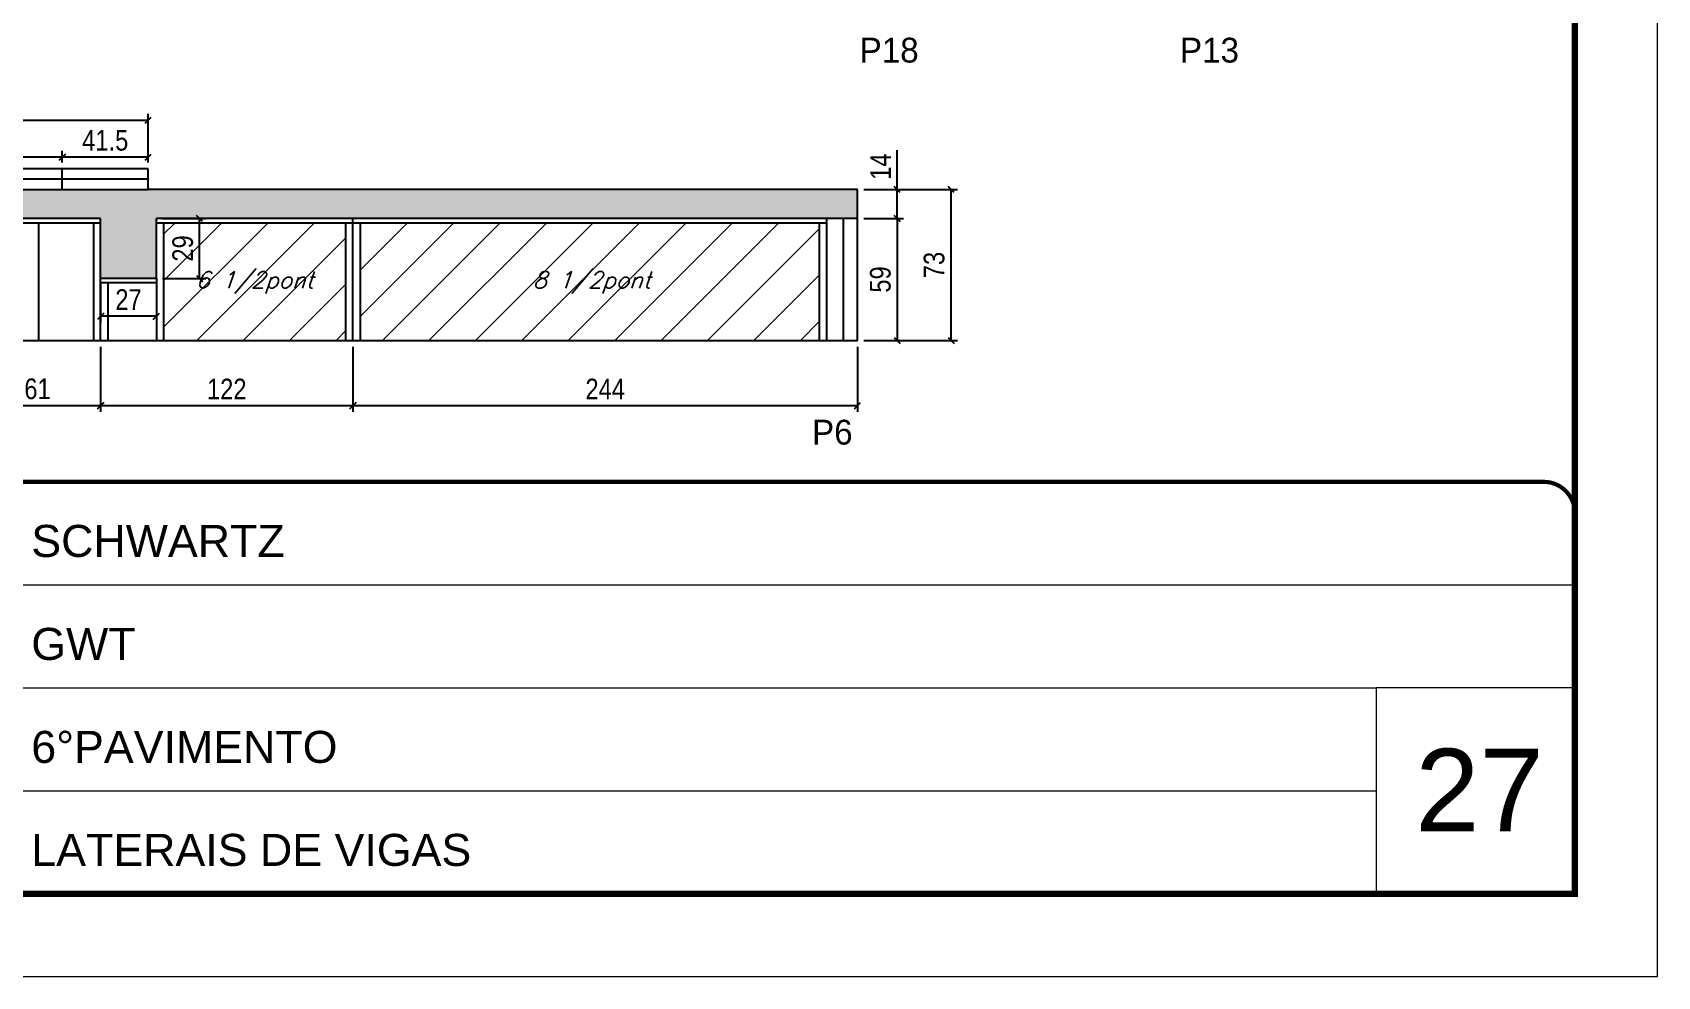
# Model space of a CAD drawing. Extents: x 13154 to 22413, y 1253 to 30260.
# Drawn here: x 17037 to 17823, y 21928 to 22384 of the extents above; entities that cross this region are included whole.
import ezdxf

# ---------------------------------------------------------------- set-up
doc = ezdxf.new("R2010")
doc.units = 0
doc.linetypes.add('CONTINUO', pattern=[0])
doc.linetypes.add('DASHED', pattern=[0.75, 0.5, -0.25])
for name, color, linetype in [('5', 5, 'Continuous'), ('COTA', 241, 'Continuous'), ('Painéis', 200, 'Continuous'), ('SARR_2.2x10', 60, 'Continuous'), ('SARR_2.2x7', 40, 'Continuous'), ('SARR_3.5x7', 81, 'Continuous'), ('texto', 7, 'Continuous')]:
    doc.layers.add(name, color=color, linetype=linetype)
for name, color, linetype, lineweight in [('CARIMBO', 255, 'Continuous', 9), ('Folhas', 255, 'Continuous', 9), ('Hachura', 251, 'Continuous', 9), ('SARRAFO DE PRESSAO', 251, 'DASHED', 9)]:
    doc.layers.add(name, color=color, linetype=linetype, lineweight=lineweight)
doc.styles.add('ARIAL', font='arial.ttf')
doc.styles.add('COTA TECNICA', font='techl___.ttf', dxfattribs={"height": 10})
doc.styles.add('Romans', font='romans.shx')
doc.styles.add('ROMAS860', font='ROMAS860.SHX')
doc.dimstyles.new('PAINEL', dxfattribs={"dimtxt": 10, "dimasz": 3, "dimexe": 3, "dimexo": 3, "dimgap": 3, "dimtad": 1, "dimdec": 1, "dimzin": 12, "dimdsep": 46, "dimtxsty": 'COTA TECNICA', "dimblk1": 'OBLIQUE', "dimblk2": 'OBLIQUE', "dimsah": 1, "dimcen": 0.9, "dimclrd": 4, "dimclre": 4, "dimclrt": 240, "dimadec": 1, "dimazin": 3, "dimtfac": 1, "dimtdec": 1, "dimtmove": 0, "dimatfit": 3, "dimfxl": 1, "dimtolj": 1, "dimtzin": 12, "dimarcsym": 0})

# ---------------------------------------------------------------- blocks, each defined once
blk = doc.blocks.new('9999999999')
at = {"color": 30, "linetype": 'CONTINUO'}
for p, q in [((98564.56, 34379.64), (99583.98, 34379.64)), ((98564.56, 34329.83), (99487.98, 34329.83)), ((99583.98, 34329.83), (99487.98, 34329.83)), ((99487.98, 34329.83), (99487.98, 34230.21)), ((98564.56, 34280.02), (99487.98, 34280.02))]:
    blk.add_line(p, q, dxfattribs=at)
at = {"color": 30, "linetype": 'CONTINUO', "const_width": 2}
blk.add_lwpolyline([(99583.98, 34230.21), (99583.98, 34414.45, 0.414214), (99568.98, 34429.45), (98228.98, 34429.45, 0.414214), (98213.98, 34414.45), (98213.98, 34245.21, 0.414214), (98228.98, 34230.21), (99583.98, 34230.21)], format="xyb", dxfattribs=at)
at = {"layer": 'Folhas'}
blk.add_lwpolyline([(98138.98, 34190.21), (99623.98, 34190.21), (99623.98, 35240.21), (98138.98, 35240.21)], close=True, dxfattribs=at)
at = {"layer": 'Folhas', "color": 30, "const_width": 3}
blk.add_lwpolyline([(98213.98, 34230.21), (99583.98, 34230.21), (99583.98, 35200.21), (98213.98, 35200.21)], close=True, dxfattribs=at)
at = {"color": 7, "linetype": 'Continuous', "ltscale": 5, "style": 'ARIAL'}
for s, height, p in [('SCHWARTZ', 15.483, (98837.68, 34393.13)), ('GWT', 15.483, (98837.68, 34343.32)), ('6°PAVIMENTO', 15.4829, (98837.68, 34293.51)), ('LATERAIS DE VIGAS', 15.4829, (98837.68, 34243.7))]:
    blk.add_text(s, height=height, dxfattribs=at).set_placement(p)
blk = doc.blocks.new('_Oblique')
at = {"color": 0, "linetype": 'ByBlock', "lineweight": -2}
blk.add_line((-0.5, -0.5), (0.5, 0.5), dxfattribs=at)
blk = doc.blocks.new('*D989')
at = {"layer": 'COTA', "color": 4, "lineweight": -2, "transparency": 16777216}
for p, q in [((17192.08, 22232.34), (17192.08, 22200.8)), ((17436.08, 22232.34), (17436.08, 22200.8)), ((17436.08, 22203.8), (17192.08, 22203.8))]:
    blk.add_line(p, q, dxfattribs=at)
at = {"layer": 'Defpoints', "color": 0, "transparency": 16777216}
for p in [(17192.08, 22235.34), (17436.08, 22235.34), (17192.08, 22203.8)]:
    blk.add_point(p, dxfattribs=at)
at = {"layer": 'COTA', "color": 4, "lineweight": -2, "transparency": 16777216, "xscale": 3, "yscale": 3, "zscale": 3, "rotation": 180}
blk.add_blockref('_Oblique', (17192.08, 22203.8), dxfattribs=at)
at = {"layer": 'COTA', "color": 4, "lineweight": -2, "transparency": 16777216, "xscale": 3, "yscale": 3, "zscale": 3}
blk.add_blockref('_Oblique', (17436.08, 22203.8), dxfattribs=at)
at = {"layer": 'COTA', "color": 240, "transparency": 16777216, "insert": (17314.08, 22211.87), "char_height": 10, "attachment_point": 5, "style": 'COTA TECNICA'}
blk.add_mtext('\\A1;244', dxfattribs=at)
blk = doc.blocks.new('*D990')
at = {"layer": 'COTA', "color": 4, "lineweight": -2, "transparency": 16777216}
for p, q in [((17070.08, 22232.34), (17070.08, 22200.8)), ((17192.08, 22232.34), (17192.08, 22200.8)), ((17192.08, 22203.8), (17070.08, 22203.8))]:
    blk.add_line(p, q, dxfattribs=at)
at = {"layer": 'Defpoints', "color": 0, "transparency": 16777216}
for p in [(17070.08, 22235.34), (17192.08, 22235.34), (17070.08, 22203.8)]:
    blk.add_point(p, dxfattribs=at)
at = {"layer": 'COTA', "color": 4, "lineweight": -2, "transparency": 16777216, "xscale": 3, "yscale": 3, "zscale": 3, "rotation": 180}
blk.add_blockref('_Oblique', (17070.08, 22203.8), dxfattribs=at)
at = {"layer": 'COTA', "color": 4, "lineweight": -2, "transparency": 16777216, "xscale": 3, "yscale": 3, "zscale": 3}
blk.add_blockref('_Oblique', (17192.08, 22203.8), dxfattribs=at)
at = {"layer": 'COTA', "color": 240, "transparency": 16777216, "insert": (17131.08, 22211.86), "char_height": 10, "attachment_point": 5, "style": 'COTA TECNICA'}
blk.add_mtext('\\A1;122', dxfattribs=at)
blk = doc.blocks.new('*D991')
at = {"layer": 'COTA', "color": 4, "lineweight": -2, "transparency": 16777216}
for p, q in [((17439.08, 22294.34), (17458.27, 22294.34)), ((17455.27, 22294.34), (17455.27, 22235.34)), ((17439.08, 22235.34), (17458.27, 22235.34))]:
    blk.add_line(p, q, dxfattribs=at)
at = {"layer": 'Defpoints', "color": 0, "transparency": 16777216}
for p in [(17436.08, 22294.34), (17436.08, 22235.34), (17455.27, 22235.34)]:
    blk.add_point(p, dxfattribs=at)
at = {"layer": 'COTA', "color": 4, "lineweight": -2, "transparency": 16777216, "xscale": 3, "yscale": 3, "zscale": 3}
for p, rotation in [((17455.27, 22294.34), 90), ((17455.27, 22235.34), 270)]:
    blk.add_blockref('_Oblique', p, dxfattribs=dict(at, rotation=rotation))
at = {"layer": 'COTA', "color": 240, "transparency": 16777216, "insert": (17447.14, 22264.84), "char_height": 10, "attachment_point": 5, "rotation": 90, "style": 'COTA TECNICA'}
blk.add_mtext('\\A1;59', dxfattribs=at)
blk = doc.blocks.new('*D992')
at = {"layer": 'COTA', "color": 4, "lineweight": -2, "transparency": 16777216}
for p, q in [((17009.08, 22232.34), (17009.08, 22200.8)), ((17070.08, 22232.34), (17070.08, 22200.8)), ((17070.08, 22203.8), (17009.08, 22203.8))]:
    blk.add_line(p, q, dxfattribs=at)
at = {"layer": 'Defpoints', "color": 0, "transparency": 16777216}
for p in [(17009.08, 22235.34), (17070.08, 22235.34), (17009.08, 22203.8)]:
    blk.add_point(p, dxfattribs=at)
at = {"layer": 'COTA', "color": 4, "lineweight": -2, "transparency": 16777216, "xscale": 3, "yscale": 3, "zscale": 3, "rotation": 180}
blk.add_blockref('_Oblique', (17009.08, 22203.8), dxfattribs=at)
at = {"layer": 'COTA', "color": 4, "lineweight": -2, "transparency": 16777216, "xscale": 3, "yscale": 3, "zscale": 3}
blk.add_blockref('_Oblique', (17070.08, 22203.8), dxfattribs=at)
at = {"layer": 'COTA', "color": 240, "transparency": 16777216, "insert": (17039.58, 22211.9), "char_height": 10, "attachment_point": 5, "style": 'COTA TECNICA'}
blk.add_mtext('\\A1;61', dxfattribs=at)
blk = doc.blocks.new('*D993')
at = {"layer": 'COTA', "color": 4, "lineweight": -2, "transparency": 16777216}
for p, q in [((16807.58, 22321.34), (16807.58, 22344.88)), ((16807.58, 22341.88), (17093.08, 22341.88)), ((17093.08, 22321.34), (17093.08, 22344.88))]:
    blk.add_line(p, q, dxfattribs=at)
at = {"layer": 'Defpoints', "color": 0, "transparency": 16777216}
for p in [(17093.08, 22341.88), (16807.58, 22318.34), (17093.08, 22318.34)]:
    blk.add_point(p, dxfattribs=at)
at = {"layer": 'COTA', "color": 4, "lineweight": -2, "transparency": 16777216, "xscale": 3, "yscale": 3, "zscale": 3, "rotation": 180}
blk.add_blockref('_Oblique', (16807.58, 22341.88), dxfattribs=at)
at = {"layer": 'COTA', "color": 4, "lineweight": -2, "transparency": 16777216, "xscale": 3, "yscale": 3, "zscale": 3}
blk.add_blockref('_Oblique', (17093.08, 22341.88), dxfattribs=at)
at = {"layer": 'COTA', "color": 240, "transparency": 16777216, "insert": (16950.33, 22350.01), "char_height": 10, "attachment_point": 5, "style": 'COTA TECNICA'}
blk.add_mtext('\\A1;285.5', dxfattribs=at)
blk = doc.blocks.new('*D984')
at = {"layer": 'COTA', "color": 4, "lineweight": -2, "transparency": 16777216}
for p, q in [((17051.58, 22321.34), (17051.58, 22326.98)), ((17093.08, 22323.98), (17051.58, 22323.98)), ((17093.08, 22321.34), (17093.08, 22326.98))]:
    blk.add_line(p, q, dxfattribs=at)
at = {"layer": 'Defpoints', "color": 0, "transparency": 16777216}
for p in [(17051.58, 22323.98), (17051.58, 22318.34), (17093.08, 22318.34)]:
    blk.add_point(p, dxfattribs=at)
at = {"layer": 'COTA', "color": 4, "lineweight": -2, "transparency": 16777216, "xscale": 3, "yscale": 3, "zscale": 3, "rotation": 180}
blk.add_blockref('_Oblique', (17051.58, 22323.98), dxfattribs=at)
at = {"layer": 'COTA', "color": 4, "lineweight": -2, "transparency": 16777216, "xscale": 3, "yscale": 3, "zscale": 3}
blk.add_blockref('_Oblique', (17093.08, 22323.98), dxfattribs=at)
at = {"layer": 'COTA', "color": 240, "transparency": 16777216, "insert": (17072.33, 22332.09), "char_height": 10, "attachment_point": 5, "style": 'COTA TECNICA'}
blk.add_mtext('\\A1;41.5', dxfattribs=at)
blk = doc.blocks.new('*D985')
at = {"layer": 'COTA', "color": 4, "lineweight": -2, "transparency": 16777216}
for p, q in [((16807.58, 22321.34), (16807.58, 22326.98)), ((17051.58, 22323.98), (16807.58, 22323.98)), ((17051.58, 22321.34), (17051.58, 22326.98))]:
    blk.add_line(p, q, dxfattribs=at)
at = {"layer": 'Defpoints', "color": 0, "transparency": 16777216}
for p in [(16807.58, 22323.98), (16807.58, 22318.34), (17051.58, 22318.34)]:
    blk.add_point(p, dxfattribs=at)
at = {"layer": 'COTA', "color": 4, "lineweight": -2, "transparency": 16777216, "xscale": 3, "yscale": 3, "zscale": 3, "rotation": 180}
blk.add_blockref('_Oblique', (16807.58, 22323.98), dxfattribs=at)
at = {"layer": 'COTA', "color": 4, "lineweight": -2, "transparency": 16777216, "xscale": 3, "yscale": 3, "zscale": 3}
blk.add_blockref('_Oblique', (17051.58, 22323.98), dxfattribs=at)
at = {"layer": 'COTA', "color": 240, "transparency": 16777216, "insert": (16929.58, 22332.05), "char_height": 10, "attachment_point": 5, "style": 'COTA TECNICA'}
blk.add_mtext('\\A1;244', dxfattribs=at)
blk = doc.blocks.new('*D986')
at = {"layer": 'COTA', "color": 4, "lineweight": -2, "transparency": 16777216}
for p, q in [((17100.08, 22294.34), (17120.91, 22294.34)), ((17117.91, 22265.34), (17117.91, 22294.34)), ((17100.08, 22265.34), (17120.91, 22265.34))]:
    blk.add_line(p, q, dxfattribs=at)
at = {"layer": 'Defpoints', "color": 0, "transparency": 16777216}
for p in [(17097.08, 22294.34), (17117.91, 22294.34), (17097.08, 22265.34)]:
    blk.add_point(p, dxfattribs=at)
at = {"layer": 'COTA', "color": 4, "lineweight": -2, "transparency": 16777216, "xscale": 3, "yscale": 3, "zscale": 3}
for p, rotation in [((17117.91, 22294.34), 90), ((17117.91, 22265.34), 270)]:
    blk.add_blockref('_Oblique', p, dxfattribs=dict(at, rotation=rotation))
at = {"layer": 'COTA', "color": 240, "transparency": 16777216, "insert": (17109.83, 22279.84), "char_height": 10, "attachment_point": 5, "rotation": 90, "style": 'COTA TECNICA'}
blk.add_mtext('\\A1;29', dxfattribs=at)
blk = doc.blocks.new('*D987')
at = {"layer": 'COTA', "color": 4, "lineweight": -2, "transparency": 16777216}
for p, q in [((17070.08, 22262.34), (17070.08, 22244.04)), ((17097.08, 22262.34), (17097.08, 22244.04)), ((17097.08, 22247.04), (17070.08, 22247.04))]:
    blk.add_line(p, q, dxfattribs=at)
at = {"layer": 'Defpoints', "color": 0, "transparency": 16777216}
for p in [(17070.08, 22265.34), (17097.08, 22265.34), (17070.08, 22247.04)]:
    blk.add_point(p, dxfattribs=at)
at = {"layer": 'COTA', "color": 4, "lineweight": -2, "transparency": 16777216, "xscale": 3, "yscale": 3, "zscale": 3, "rotation": 180}
blk.add_blockref('_Oblique', (17070.08, 22247.04), dxfattribs=at)
at = {"layer": 'COTA', "color": 4, "lineweight": -2, "transparency": 16777216, "xscale": 3, "yscale": 3, "zscale": 3}
blk.add_blockref('_Oblique', (17097.08, 22247.04), dxfattribs=at)
at = {"layer": 'COTA', "color": 240, "transparency": 16777216, "insert": (17083.58, 22255.12), "char_height": 10, "attachment_point": 5, "style": 'COTA TECNICA'}
blk.add_mtext('\\A1;27', dxfattribs=at)
blk = doc.blocks.new('*D981')
at = {"layer": 'COTA', "color": 4, "lineweight": -2, "transparency": 16777216}
for p, q in [((17455.27, 22308.34), (17455.27, 22327.46)), ((17439.08, 22308.34), (17458.27, 22308.34)), ((17455.27, 22294.34), (17455.27, 22308.34)), ((17439.08, 22294.34), (17458.27, 22294.34))]:
    blk.add_line(p, q, dxfattribs=at)
at = {"layer": 'Defpoints', "color": 0, "transparency": 16777216}
for p in [(17436.08, 22308.34), (17455.27, 22308.34), (17436.08, 22294.34)]:
    blk.add_point(p, dxfattribs=at)
at = {"layer": 'COTA', "color": 4, "lineweight": -2, "transparency": 16777216, "xscale": 3, "yscale": 3, "zscale": 3}
for p, rotation in [((17455.27, 22308.34), 90), ((17455.27, 22294.34), 270)]:
    blk.add_blockref('_Oblique', p, dxfattribs=dict(at, rotation=rotation))
at = {"layer": 'COTA', "color": 240, "transparency": 16777216, "insert": (17447.2, 22319.4), "char_height": 10, "attachment_point": 5, "rotation": 90, "style": 'COTA TECNICA'}
blk.add_mtext('\\A1;14', dxfattribs=at)
blk = doc.blocks.new('*D982')
at = {"layer": 'COTA', "color": 4, "lineweight": -2, "transparency": 16777216}
for p, q in [((17439.08, 22308.34), (17484.37, 22308.34)), ((17481.37, 22235.34), (17481.37, 22308.34)), ((17439.08, 22235.34), (17484.37, 22235.34))]:
    blk.add_line(p, q, dxfattribs=at)
at = {"layer": 'Defpoints', "color": 0, "transparency": 16777216}
for p in [(17436.08, 22308.34), (17481.37, 22308.34), (17436.08, 22235.34)]:
    blk.add_point(p, dxfattribs=at)
at = {"layer": 'COTA', "color": 4, "lineweight": -2, "transparency": 16777216, "xscale": 3, "yscale": 3, "zscale": 3}
for p, rotation in [((17481.37, 22308.34), 90), ((17481.37, 22235.34), 270)]:
    blk.add_blockref('_Oblique', p, dxfattribs=dict(at, rotation=rotation))
at = {"layer": 'COTA', "color": 240, "transparency": 16777216, "insert": (17473.15, 22271.84), "char_height": 10, "attachment_point": 5, "rotation": 90, "style": 'COTA TECNICA'}
blk.add_mtext('\\A1;73', dxfattribs=at)

msp = doc.modelspace()

# ---------------------------------------------------------------- hatches: boundary and pattern name
at = {"layer": 'COTA'}
h = msp.add_hatch(dxfattribs=at)
h.set_pattern_fill('AR-CONC', color=256, scale=0.03)
h.paths.add_polyline_path([(17070.08, 22265.34), (17097.08, 22265.34), (17097.08, 22294.34), (17436.08, 22294.34), (17436.08, 22308.34), (17093.08, 22308.34), (16807.58, 22308.34), (16807.58, 22294.34), (17070.08, 22294.34)])
at = {"layer": 'Hachura', "linetype": 'ByBlock'}
h = msp.add_hatch(dxfattribs=at)
h.set_pattern_fill('ANSI31', color=256, scale=5)
h.paths.add_polyline_path([(17417.58, 22235.34), (17417.58, 22292.14), (17195.58, 22292.14), (17195.58, 22235.34)])
h.paths.add_polyline_path([(17188.58, 22235.34), (17188.58, 22292.14), (17100.58, 22292.14), (17100.58, 22235.34)])
h.paths.add_polyline_path([(17005.58, 22292.14), (16828.08, 22292.14), (16828.08, 22235.34), (17005.58, 22235.34)])

# ---------------------------------------------------------------- linework, layer by layer
at = {"layer": 'COTA'}
for p, q in [((17436.08, 22308.34), (17093.08, 22308.34)), ((17436.08, 22294.34), (17436.08, 22308.34)), ((17097.08, 22265.34), (17097.08, 22235.34))]:
    msp.add_line(p, q, dxfattribs=at)
at = {"layer": 'Painéis', "linetype": 'Continuous'}
for p, q in [((17093.08, 22318.34), (16807.58, 22318.34)), ((17051.58, 22308.34), (17051.58, 22318.34)), ((17093.08, 22308.34), (17093.08, 22318.34)), ((16807.58, 22308.34), (17093.08, 22308.34)), ((17070.08, 22294.34), (16807.58, 22294.34)), ((17070.08, 22235.34), (17070.08, 22294.34)), ((17436.08, 22294.34), (17097.08, 22294.34)), ((17097.08, 22265.34), (17097.08, 22294.34)), ((17192.08, 22235.34), (17192.08, 22294.34)), ((17436.08, 22235.34), (17436.08, 22294.34)), ((17097.08, 22265.34), (17070.08, 22265.34)), ((16807.58, 22235.34), (17436.08, 22235.34))]:
    msp.add_line(p, q, dxfattribs=at)
at = {"layer": 'SARR_2.2x10', "linetype": 'Continuous'}
msp.add_line((17093.08, 22313.34), (16807.58, 22313.34), dxfattribs=at)
at = {"layer": 'SARR_2.2x7', "linetype": 'Continuous'}
for p, q in [((17070.08, 22292.14), (17009.08, 22292.14)), ((17192.08, 22292.14), (17097.08, 22292.14)), ((17421.08, 22292.14), (17192.08, 22292.14)), ((17429.08, 22294.34), (17429.08, 22235.34)), ((17097.08, 22263.14), (17070.08, 22263.14))]:
    msp.add_line(p, q, dxfattribs=at)
at = {"layer": 'SARR_3.5x7'}
for p, q in [((17040.26, 22235.34), (17040.26, 22292.14)), ((17066.58, 22292.14), (17066.58, 22235.34)), ((17100.58, 22292.14), (17100.58, 22235.34)), ((17188.58, 22292.14), (17188.58, 22235.34)), ((17195.58, 22292.14), (17195.58, 22235.34)), ((17417.58, 22292.14), (17417.58, 22235.34)), ((17421.08, 22294.34), (17421.08, 22235.34)), ((17073.58, 22263.14), (17073.58, 22235.34))]:
    msp.add_line(p, q, dxfattribs=at)

# ---------------------------------------------------------------- block references
at = {"layer": 'SARRAFO DE PRESSAO', "color": 6, "linetype": 'ByBlock'}
msp.add_blockref('9999999999', (-81801.1, -12262.48), dxfattribs=at)

# ---------------------------------------------------------------- texts
at = {"layer": '5', "linetype": 'Continuous', "style": 'ROMAS860'}
for s, p in [('P18', (17437.1, 22369.76)), ('P13', (17591.98, 22369.76)), ('P6', (17414.08, 22185))]:
    msp.add_text(s, height=12, rotation=0.00004, dxfattribs=at).set_placement(p)
at = {"layer": 'CARIMBO', "style": 'ARIAL'}
msp.add_text('27', height=40, dxfattribs=at).set_placement((17705.74, 21997.87))
at = {"layer": 'texto', "color": 2, "char_height": 8, "attachment_point": 5, "style": 'Romans'}
for s, insert in [('{\\Q19;\\C256;6 1/2pont}', (17144.58, 22263.34)), ('{\\Q19;\\C256;8 1/2pont}', (17307.58, 22263.34))]:
    msp.add_mtext(s, dxfattribs=dict(at, insert=insert))

# ---------------------------------------------------------------- dimensions: what is measured, and where the dimension line sits
at = {"layer": 'COTA'}
for base, p1, p2, angle, picture, middle in [((17093.08, 22341.88), (16807.58, 22318.34), (17093.08, 22318.34), 180, '*D993', (16950.33, 22350.01)), ((17051.58, 22323.98), (17093.08, 22318.34), (17051.58, 22318.34), 180, '*D984', (17072.33, 22332.09)), ((17455.27, 22308.34), (17436.08, 22294.34), (17436.08, 22308.34), 90, '*D981', (17447.2, 22319.4)), ((17481.37, 22308.34), (17436.08, 22235.34), (17436.08, 22308.34), 90, '*D982', (17473.15, 22271.84)), ((17117.91, 22294.34), (17097.08, 22265.34), (17097.08, 22294.34), 90, '*D986', (17109.83, 22279.84)), ((17455.27, 22235.34), (17436.08, 22294.34), (17436.08, 22235.34), 90, '*D991', (17447.14, 22264.84)), ((17070.08, 22247.04), (17097.08, 22265.34), (17070.08, 22265.34), 180, '*D987', (17083.58, 22255.12)), ((17009.08, 22203.8), (17070.08, 22235.34), (17009.08, 22235.34), 180, '*D992', (17039.58, 22211.9)), ((17070.08, 22203.8), (17192.08, 22235.34), (17070.08, 22235.34), 180, '*D990', (17131.08, 22211.86)), ((17192.08, 22203.8), (17436.08, 22235.34), (17192.08, 22235.34), 180, '*D989', (17314.08, 22211.87))]:
    dim = msp.add_linear_dim(base=base, p1=p1, p2=p2, angle=angle, dimstyle='PAINEL', dxfattribs=at)
    dim.commit()
    dim.dimension.update_dxf_attribs({"geometry": picture, "text_midpoint": middle})
dim = msp.add_linear_dim(base=(16807.58, 22323.98), p1=(17051.58, 22318.34), p2=(16807.58, 22318.34), angle=180, dimstyle='PAINEL', override={"dimtmove": 1}, dxfattribs=at)
dim.commit()
dim.dimension.update_dxf_attribs({"geometry": '*D985', "text_midpoint": (16929.58, 22332.05)})

doc.saveas('drawing.dxf')
